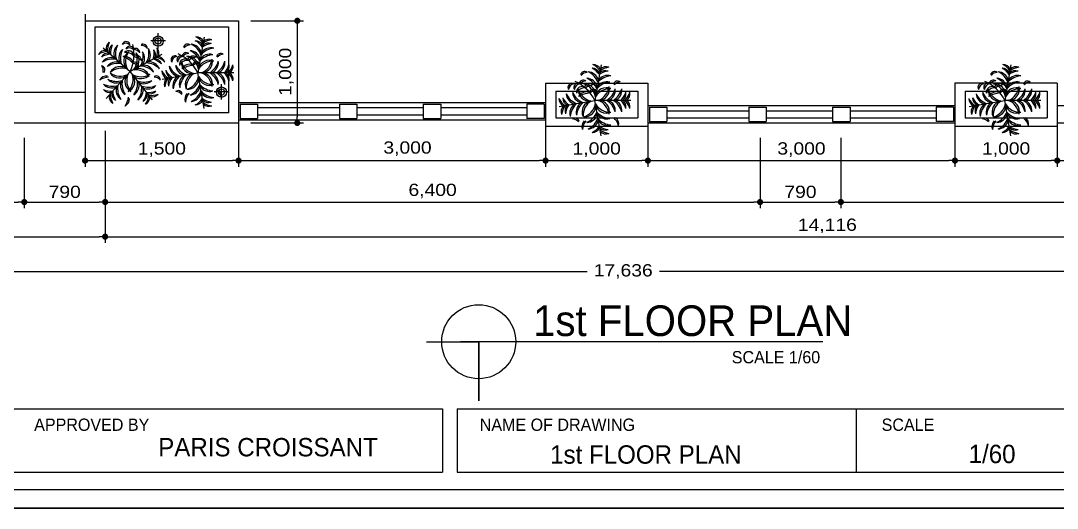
# Model space of a CAD drawing. Extents: x 700607 to 725777, y -92033 to -74213.
# Drawn here: x 707196 to 717326, y -92033 to -87265 of the extents above; entities that cross this region are included whole.
import ezdxf
from ezdxf.enums import TextEntityAlignment as Align

# ---------------------------------------------------------------- set-up
doc = ezdxf.new("R2010")
doc.units = 0
doc.header["$MEASUREMENT"] = 0
doc.layers.get('0').update_dxf_attribs({"linetype": 'CONTINUOUS'})
doc.layers.get('DEFPOINTS').update_dxf_attribs({"linetype": 'CONTINUOUS'})
for name, color, linetype in [('253dim', 253, 'CONTINUOUS'), ('WAL', 3, 'CONTINUOUS'), ('WALL', 2, 'CONTINUOUS')]:
    doc.layers.add(name, color=color, linetype=linetype)
doc.styles.add('TITLE', font='')
doc.styles.add('울릉도L', font='', dxfattribs={"width": 1.2})
doc.styles.get('TITLE').set_extended_font_data('HYHeadLine-Medium')
doc.styles.get('울릉도L').set_extended_font_data('HY울릉도L')
doc.dimstyles.new('CH60', dxfattribs={"dimscale": 60, "dimtxt": 2, "dimasz": 1, "dimexe": 1, "dimexo": 2, "dimgap": 0.6, "dimtad": 1, "dimdec": 0, "dimzin": 0, "dimdsep": 46, "dimlunit": 6, "dimtxsty": '울릉도L', "dimblk": 'DOT', "dimcen": 5, "dimclrd": 5, "dimclre": 5, "dimclrt": 7, "dimadec": 0, "dimazin": 0, "dimtfac": 1, "dimtdec": 0, "dimtix": 1, "dimtofl": 0, "dimtmove": 2, "dimatfit": 3, "dimldrblk": 'DOT', "dimfxl": 1, "dimtolj": 1, "dimtzin": 0, "dimarcsym": 0})

# ---------------------------------------------------------------- blocks, each defined once
blk = doc.blocks.new('_DOT')
at = {"color": 0, "linetype": 'ByBlock'}
blk.add_line((-0.5, 0), (-1, 0), dxfattribs=at)
at = {"color": 0, "linetype": 'ByBlock', "const_width": 0.5}
blk.add_lwpolyline([(-0.25, 0, 1), (0.25, 0, 1)], format="xyb", close=True, dxfattribs=at)
blk = doc.blocks.new('*D63')
at = {"layer": '253dim', "color": 5, "lineweight": -2, "transparency": 16777216}
for p, q in [((704501, -88415), (704501, -89777)), ((722137, -88415), (722137, -89777)), ((704561, -89717), (712731, -89717)), ((722077, -89717), (713437, -89717))]:
    blk.add_line(p, q, dxfattribs=at)
at = {"layer": 'DEFPOINTS', "color": 0, "transparency": 16777216}
for p in [(704501, -88295), (722137, -88295), (722137, -89717)]:
    blk.add_point(p, dxfattribs=at)
at = {"layer": '253dim', "color": 5, "lineweight": -2, "transparency": 16777216, "xscale": 60, "yscale": 60, "zscale": 60, "rotation": 180}
blk.add_blockref('_DOT', (704501, -89717), dxfattribs=at)
at = {"layer": '253dim', "color": 5, "lineweight": -2, "transparency": 16777216, "xscale": 60, "yscale": 60, "zscale": 60}
blk.add_blockref('_DOT', (722137, -89717), dxfattribs=at)
at = {"layer": '253dim', "color": 7, "transparency": 16777216, "insert": (713084, -89717), "char_height": 120, "attachment_point": 5, "style": '울릉도L'}
blk.add_mtext('\\A1;17,636', dxfattribs=at)
blk = doc.blocks.new('*D65')
at = {"layer": '253dim', "color": 5, "lineweight": -2, "transparency": 16777216}
for p, q in [((708021, -88341), (708021, -89098)), ((714421, -88411), (714421, -89098)), ((708081, -89038), (714361, -89038))]:
    blk.add_line(p, q, dxfattribs=at)
at = {"layer": 'DEFPOINTS', "color": 0, "transparency": 16777216}
for p in [(708021, -88221), (714421, -88291), (714421, -89038)]:
    blk.add_point(p, dxfattribs=at)
at = {"layer": '253dim', "color": 5, "lineweight": -2, "transparency": 16777216, "xscale": 60, "yscale": 60, "zscale": 60, "rotation": 180}
blk.add_blockref('_DOT', (708021, -89038), dxfattribs=at)
at = {"layer": '253dim', "color": 5, "lineweight": -2, "transparency": 16777216, "xscale": 60, "yscale": 60, "zscale": 60}
blk.add_blockref('_DOT', (714421, -89038), dxfattribs=at)
at = {"layer": '253dim', "color": 7, "transparency": 16777216, "insert": (711221, -88930), "char_height": 120, "attachment_point": 5, "style": '울릉도L'}
blk.add_mtext('\\A1;6,400', dxfattribs=at)
blk = doc.blocks.new('*D66')
at = {"layer": '253dim', "color": 5, "lineweight": -2, "transparency": 16777216}
for p, q in [((708021, -88341), (708021, -89437)), ((722137, -88415), (722137, -89437)), ((708081, -89377), (722077, -89377))]:
    blk.add_line(p, q, dxfattribs=at)
at = {"layer": 'DEFPOINTS', "color": 0, "transparency": 16777216}
for p in [(708021, -88221), (722137, -88295), (722137, -89377)]:
    blk.add_point(p, dxfattribs=at)
at = {"layer": '253dim', "color": 5, "lineweight": -2, "transparency": 16777216, "xscale": 60, "yscale": 60, "zscale": 60, "rotation": 180}
blk.add_blockref('_DOT', (708021, -89377), dxfattribs=at)
at = {"layer": '253dim', "color": 5, "lineweight": -2, "transparency": 16777216, "xscale": 60, "yscale": 60, "zscale": 60}
blk.add_blockref('_DOT', (722137, -89377), dxfattribs=at)
at = {"layer": '253dim', "color": 7, "transparency": 16777216, "insert": (715079, -89271), "char_height": 120, "attachment_point": 5, "style": '울릉도L'}
blk.add_mtext('\\A1;14,116', dxfattribs=at)
blk = doc.blocks.new('*D67')
at = {"layer": '253dim', "color": 5, "lineweight": -2, "transparency": 16777216}
for p, q in [((705086, -88411), (705086, -89098)), ((707231, -88411), (707231, -89098)), ((705146, -89038), (707171, -89038))]:
    blk.add_line(p, q, dxfattribs=at)
at = {"layer": 'DEFPOINTS', "color": 0, "transparency": 16777216}
for p in [(705086, -88291), (707231, -88291), (707231, -89038)]:
    blk.add_point(p, dxfattribs=at)
at = {"layer": '253dim', "color": 5, "lineweight": -2, "transparency": 16777216, "xscale": 60, "yscale": 60, "zscale": 60, "rotation": 180}
blk.add_blockref('_DOT', (705086, -89038), dxfattribs=at)
at = {"layer": '253dim', "color": 5, "lineweight": -2, "transparency": 16777216, "xscale": 60, "yscale": 60, "zscale": 60}
blk.add_blockref('_DOT', (707231, -89038), dxfattribs=at)
at = {"layer": '253dim', "color": 7, "transparency": 16777216, "insert": (706159, -88930), "char_height": 120, "attachment_point": 5, "style": '울릉도L'}
blk.add_mtext('\\A1;2,145', dxfattribs=at)
blk = doc.blocks.new('*D68')
at = {"layer": '253dim', "color": 5, "lineweight": -2, "transparency": 16777216}
for p, q in [((704501, -88411), (704501, -89437)), ((708021, -88341), (708021, -89437)), ((704561, -89377), (707961, -89377))]:
    blk.add_line(p, q, dxfattribs=at)
at = {"layer": 'DEFPOINTS', "color": 0, "transparency": 16777216}
for p in [(708021, -88221), (704501, -88291), (708021, -89377)]:
    blk.add_point(p, dxfattribs=at)
at = {"layer": '253dim', "color": 5, "lineweight": -2, "transparency": 16777216, "xscale": 60, "yscale": 60, "zscale": 60, "rotation": 180}
blk.add_blockref('_DOT', (704501, -89377), dxfattribs=at)
at = {"layer": '253dim', "color": 5, "lineweight": -2, "transparency": 16777216, "xscale": 60, "yscale": 60, "zscale": 60}
blk.add_blockref('_DOT', (708021, -89377), dxfattribs=at)
at = {"layer": '253dim', "color": 7, "transparency": 16777216, "insert": (706261, -89269), "char_height": 120, "attachment_point": 5, "style": '울릉도L'}
blk.add_mtext('\\A1;3,520', dxfattribs=at)
blk = doc.blocks.new('*D69')
at = {"layer": '253dim', "color": 5, "lineweight": -2, "transparency": 16777216}
for p, q in [((707231, -88411), (707231, -89098)), ((708021, -88341), (708021, -89098)), ((707291, -89038), (707961, -89038))]:
    blk.add_line(p, q, dxfattribs=at)
at = {"layer": 'DEFPOINTS', "color": 0, "transparency": 16777216}
for p in [(708021, -88221), (707231, -88291), (708021, -89038)]:
    blk.add_point(p, dxfattribs=at)
at = {"layer": '253dim', "color": 5, "lineweight": -2, "transparency": 16777216, "xscale": 60, "yscale": 60, "zscale": 60, "rotation": 180}
blk.add_blockref('_DOT', (707231, -89038), dxfattribs=at)
at = {"layer": '253dim', "color": 5, "lineweight": -2, "transparency": 16777216, "xscale": 60, "yscale": 60, "zscale": 60}
blk.add_blockref('_DOT', (708021, -89038), dxfattribs=at)
at = {"layer": '253dim', "color": 7, "transparency": 16777216, "insert": (707626, -88939), "char_height": 120, "attachment_point": 5, "style": '울릉도L'}
blk.add_mtext('\\A1;790', dxfattribs=at)
blk = doc.blocks.new('*D72')
at = {"layer": '253dim', "color": 5, "lineweight": -2, "transparency": 16777216}
for p, q in [((714421, -88411), (714421, -89098)), ((715211, -88411), (715211, -89098)), ((714481, -89038), (715151, -89038))]:
    blk.add_line(p, q, dxfattribs=at)
at = {"layer": 'DEFPOINTS', "color": 0, "transparency": 16777216}
for p in [(714421, -88291), (715211, -88291), (715211, -89038)]:
    blk.add_point(p, dxfattribs=at)
at = {"layer": '253dim', "color": 5, "lineweight": -2, "transparency": 16777216, "xscale": 60, "yscale": 60, "zscale": 60, "rotation": 180}
blk.add_blockref('_DOT', (714421, -89038), dxfattribs=at)
at = {"layer": '253dim', "color": 5, "lineweight": -2, "transparency": 16777216, "xscale": 60, "yscale": 60, "zscale": 60}
blk.add_blockref('_DOT', (715211, -89038), dxfattribs=at)
at = {"layer": '253dim', "color": 7, "transparency": 16777216, "insert": (714816, -88939), "char_height": 120, "attachment_point": 5, "style": '울릉도L'}
blk.add_mtext('\\A1;790', dxfattribs=at)
blk = doc.blocks.new('*D73')
at = {"layer": '253dim', "color": 5, "lineweight": -2, "transparency": 16777216}
for p, q in [((715211, -88411), (715211, -89098)), ((721227, -88411), (721227, -89098)), ((715271, -89038), (721167, -89038))]:
    blk.add_line(p, q, dxfattribs=at)
at = {"layer": 'DEFPOINTS', "color": 0, "transparency": 16777216}
for p in [(715211, -88291), (721227, -88291), (721227, -89038)]:
    blk.add_point(p, dxfattribs=at)
at = {"layer": '253dim', "color": 5, "lineweight": -2, "transparency": 16777216, "xscale": 60, "yscale": 60, "zscale": 60, "rotation": 180}
blk.add_blockref('_DOT', (715211, -89038), dxfattribs=at)
at = {"layer": '253dim', "color": 5, "lineweight": -2, "transparency": 16777216, "xscale": 60, "yscale": 60, "zscale": 60}
blk.add_blockref('_DOT', (721227, -89038), dxfattribs=at)
at = {"layer": '253dim', "color": 7, "transparency": 16777216, "insert": (718219, -88930), "char_height": 120, "attachment_point": 5, "style": '울릉도L'}
blk.add_mtext('\\A1;6,015', dxfattribs=at)
blk = doc.blocks.new('*D78')
at = {"layer": '253dim', "color": 5, "lineweight": -2, "transparency": 16777216}
for p, q in [((717326, -88072), (717326, -88693)), ((720326, -88205), (720326, -88693)), ((717386, -88633), (720266, -88633))]:
    blk.add_line(p, q, dxfattribs=at)
at = {"layer": 'DEFPOINTS', "color": 0, "transparency": 16777216}
for p in [(717326, -87952), (720326, -88085), (720326, -88633)]:
    blk.add_point(p, dxfattribs=at)
at = {"layer": '253dim', "color": 5, "lineweight": -2, "transparency": 16777216, "xscale": 60, "yscale": 60, "zscale": 60, "rotation": 180}
blk.add_blockref('_DOT', (717326, -88633), dxfattribs=at)
at = {"layer": '253dim', "color": 5, "lineweight": -2, "transparency": 16777216, "xscale": 60, "yscale": 60, "zscale": 60}
blk.add_blockref('_DOT', (720326, -88633), dxfattribs=at)
at = {"layer": '253dim', "color": 7, "transparency": 16777216, "insert": (718826, -88525), "char_height": 120, "attachment_point": 5, "style": '울릉도L'}
blk.add_mtext('\\A1;3,000', dxfattribs=at)
blk = doc.blocks.new('*D79')
at = {"layer": '253dim', "color": 5, "lineweight": -2, "transparency": 16777216}
for p, q in [((709445, -87265), (709959, -87265)), ((709899, -87325), (709899, -88205)), ((709445, -88265), (709959, -88265))]:
    blk.add_line(p, q, dxfattribs=at)
at = {"layer": 'DEFPOINTS', "color": 0, "transparency": 16777216}
for p in [(709325, -87265), (709325, -88265), (709899, -88265)]:
    blk.add_point(p, dxfattribs=at)
at = {"layer": '253dim', "color": 5, "lineweight": -2, "transparency": 16777216, "xscale": 60, "yscale": 60, "zscale": 60}
for p, rotation in [((709899, -87265), 90), ((709899, -88265), 270)]:
    blk.add_blockref('_DOT', p, dxfattribs=dict(at, rotation=rotation))
at = {"layer": '253dim', "color": 7, "transparency": 16777216, "insert": (709791, -87765), "char_height": 120, "attachment_point": 5, "rotation": 90, "style": '울릉도L'}
blk.add_mtext('\\A1;1,000', dxfattribs=at)
blk = doc.blocks.new('*D80')
at = {"layer": '253dim', "color": 5, "lineweight": -2, "transparency": 16777216}
for p, q in [((709325, -88221), (709325, -88693)), ((712325, -88151), (712325, -88693)), ((709385, -88633), (712265, -88633))]:
    blk.add_line(p, q, dxfattribs=at)
at = {"layer": 'DEFPOINTS', "color": 0, "transparency": 16777216}
for p in [(709325, -88101), (712325, -88031), (712325, -88633)]:
    blk.add_point(p, dxfattribs=at)
at = {"layer": '253dim', "color": 5, "lineweight": -2, "transparency": 16777216, "xscale": 60, "yscale": 60, "zscale": 60, "rotation": 180}
blk.add_blockref('_DOT', (709325, -88633), dxfattribs=at)
at = {"layer": '253dim', "color": 5, "lineweight": -2, "transparency": 16777216, "xscale": 60, "yscale": 60, "zscale": 60}
blk.add_blockref('_DOT', (712325, -88633), dxfattribs=at)
at = {"layer": '253dim', "color": 7, "transparency": 16777216, "insert": (710976, -88516), "char_height": 120, "attachment_point": 5, "style": '울릉도L'}
blk.add_mtext('\\A1;3,000', dxfattribs=at)
blk = doc.blocks.new('A$C25897CC4')
at = {"layer": 'WALL', "color": 9, "linetype": 'Continuous'}
for p, q in [((71, 0), (71, 151)), ((143, 75), (0, 75))]:
    blk.add_line(p, q, dxfattribs=at)
at = {"layer": 'WALL', "color": 7, "linetype": 'Continuous'}
blk.add_circle((71, 74), 50, dxfattribs=at)
at = {"layer": 'WALL', "color": 8, "linetype": 'Continuous'}
blk.add_circle((71, 74), 30, dxfattribs=at)
blk = doc.blocks.new('A$C1B7B73C5')
at = {"color": 9}
for p in [(995, 1996), (10, 1169), (1980, 1169), (1169, 11)]:
    blk.add_line(p, (995, 996), dxfattribs=at)
for centre, radius, start, end in [((706, 1426), 320, 25.2489, 95.3937), ((537, 1227), 536, 31.3712, 75.0366), ((809, 1741), 231, 36.29, 99.6243), ((622, 1471), 520, 44.0763, 73.3794), ((809, 1631), 231, 36.29, 99.6243), ((622, 1360), 520, 44.0763, 73.3794), ((1181, 1741), 231, 80.3757, 143.71), ((1368, 1471), 520, 106.6206, 135.9237), ((1181, 1631), 231, 80.3757, 143.71), ((1368, 1360), 520, 106.6206, 135.9237), ((1284, 1426), 320, 84.6063, 154.7511), ((1453, 1227), 536, 104.9634, 148.6288), ((621, 1355), 320, 164.6063, 234.7511), ((847, 1486), 536, 184.9634, 228.6288), ((575, 1627), 115, 139.742, 258.7475), ((731, 1718), 250, 184.618, 228.2106), ((956, 1316), 312, 156.3654, 256.5741), ((1142, 1415), 471, 176.8122, 238.3335), ((706, 1244), 320, 25.2489, 95.3937), ((537, 1045), 536, 31.3712, 75.0366), ((1284, 1244), 320, 84.6063, 154.7511), ((1453, 1045), 536, 104.9634, 148.6288), ((848, 1415), 471, 301.6665, 3.1878), ((1034, 1316), 312, 283.4259, 23.6346), ((1657, 1429), 231, 80.3757, 143.71), ((1845, 1158), 520, 106.6206, 135.9237), ((1143, 1486), 536, 311.3712, 355.0366), ((1369, 1355), 320, 305.2489, 15.3937), ((231, 942), 231, 116.29, 179.6243), ((295, 1308), 231, 160.3757, 223.71), ((594, 1445), 520, 186.6206, 215.9237), ((402, 1289), 231, 160.3757, 223.71), ((701, 1427), 520, 186.6206, 215.9237), ((800, 1324), 320, 164.6063, 234.7511), ((1026, 1455), 536, 184.9634, 228.6288), ((686, 1089), 312, 3.4259, 103.6346), ((557, 924), 471, 21.6665, 83.1878), ((1304, 1089), 312, 76.3654, 176.5741), ((1433, 924), 471, 96.8122, 158.3335), ((964, 1455), 536, 311.3712, 355.0366), ((1190, 1324), 320, 305.2489, 15.3937), ((1289, 1427), 520, 324.0763, 353.3794), ((1588, 1289), 231, 316.29, 19.6243), ((1394, 1445), 520, 324.0763, 353.3794), ((1693, 1308), 231, 316.29, 19.6243), ((464, 710), 520, 124.0763, 153.3794), ((337, 923), 231, 116.29, 179.6243), ((571, 692), 520, 124.0763, 153.3794), ((521, 786), 320, 105.2489, 175.3937), ((688, 585), 536, 111.3712, 155.0366), ((700, 754), 320, 105.2489, 175.3937), ((867, 554), 536, 111.3712, 155.0366), ((1460, 20), 1080, 115.4772, 156.6585), ((703, 864), 174, 144.9865, 244.4034), ((849, 708), 312, 83.4259, 183.6346), ((990, 552), 471, 101.6665, 163.1878), ((1056, 1030), 500, 187.5759, 215.8942), ((551, 990), 471, 286.8122, 348.3335), ((707, 850), 312, 266.3654, 6.5741), ((802, 958), 113, 114.2257, 255.1279), ((892, 984), 156, 150.4398, 228.6694), ((1630, 946), 845, 185.4007, 208.139), ((1315, 957), 312, 193.4259, 293.6346), ((1414, 1142), 471, 211.6665, 273.1878), ((1000, 552), 471, 16.8122, 78.3335), ((1141, 708), 312, 356.3654, 96.5741), ((1123, 554), 536, 24.9634, 68.6288), ((1290, 754), 320, 4.6063, 74.7511), ((1302, 585), 536, 24.9634, 68.6288), ((1469, 786), 320, 4.6063, 74.7511), ((1419, 692), 520, 26.6206, 55.9237), ((1653, 923), 231, 0.3757, 63.71), ((312, 712), 115, 139.742, 258.7475), ((468, 803), 250, 184.618, 228.2106), ((550, 675), 115, 139.742, 258.7475), ((706, 766), 250, 184.618, 228.2106), ((700, 594), 160, 185.1845, 268.654), ((767, 637), 153, 138.8744, 278.9763), ((900, 710), 250, 173.7536, 244.097), ((1017, 771), 259, 161.4477, 239.3672), ((553, 868), 536, 294.9634, 338.6288), ((753, 701), 320, 274.6063, 344.7511), ((1454, 1027), 536, 221.3712, 265.0366), ((1323, 801), 320, 215.2489, 285.3937), ((1863, 1169), 520, 234.0763, 263.3794), ((1726, 870), 231, 226.29, 289.6243), ((635, 529), 114, 167.0577, 302.8533), ((635, 366), 114, 167.0577, 302.8533), ((700, 431), 160, 185.1845, 268.654), ((585, 689), 536, 294.9634, 338.6288), ((785, 522), 320, 274.6063, 344.7511), ((1486, 848), 536, 221.3712, 265.0366), ((1355, 622), 320, 215.2489, 285.3937), ((1603, 453), 115, 101.2525, 220.258), ((1759, 362), 250, 131.7894, 175.382), ((691, 572), 520, 296.6206, 325.9237), ((922, 338), 231, 270.3757, 333.71), ((710, 464), 520, 296.6206, 325.9237), ((941, 231), 231, 270.3757, 333.71), ((1426, 701), 520, 234.0763, 263.3794), ((1288, 403), 231, 226.29, 289.6243), ((1445, 594), 520, 234.0763, 263.3794), ((1307, 295), 231, 226.29, 289.6243)]:
    blk.add_arc(centre, radius, start, end, dxfattribs=at)
blk = doc.blocks.new('A$C7945599B')
at = {"layer": 'WALL', "color": 7, "linetype": 'Continuous', "xscale": 0.5599999999999999, "yscale": 0.5599999999999999, "zscale": 0.5599999999999999}
blk.add_blockref('A$C1B7B73C5', (0, 0), dxfattribs=at)
blk = doc.blocks.new('A$C3AA658D4')
at = {"layer": 'WALL', "color": 7, "linetype": 'Continuous', "xscale": 0.9, "yscale": 0.9, "zscale": 0.9}
blk.add_blockref('A$C7945599B', (0, 0), dxfattribs=at)
blk = doc.blocks.new('A$C449A7627')
at = {"layer": 'WALL', "color": 7, "linetype": 'Continuous', "xscale": 0.7, "yscale": 0.7, "zscale": 0.7, "rotation": 270}
blk.add_blockref('A$C3AA658D4', (0, 698), dxfattribs=at)
blk = doc.blocks.new('*D81')
at = {"layer": '253dim', "color": 5, "lineweight": -2, "transparency": 16777216}
for p, q in [((709325, -88002), (709325, -88693)), ((707825, -88072), (707825, -88693)), ((707885, -88633), (709265, -88633))]:
    blk.add_line(p, q, dxfattribs=at)
at = {"layer": 'DEFPOINTS', "color": 0, "transparency": 16777216}
for p in [(709325, -87882), (707825, -87952), (709325, -88633)]:
    blk.add_point(p, dxfattribs=at)
at = {"layer": '253dim', "color": 5, "lineweight": -2, "transparency": 16777216, "xscale": 60, "yscale": 60, "zscale": 60, "rotation": 180}
blk.add_blockref('_DOT', (707825, -88633), dxfattribs=at)
at = {"layer": '253dim', "color": 5, "lineweight": -2, "transparency": 16777216, "xscale": 60, "yscale": 60, "zscale": 60}
blk.add_blockref('_DOT', (709325, -88633), dxfattribs=at)
at = {"layer": '253dim', "color": 7, "transparency": 16777216, "insert": (708575, -88525), "char_height": 120, "attachment_point": 5, "style": '울릉도L'}
blk.add_mtext('\\A1;1,500', dxfattribs=at)
blk = doc.blocks.new('*D82')
at = {"layer": '253dim', "color": 5, "lineweight": -2, "transparency": 16777216}
for p, q in [((716326, -88072), (716326, -88693)), ((717326, -88205), (717326, -88693)), ((716386, -88633), (717266, -88633))]:
    blk.add_line(p, q, dxfattribs=at)
at = {"layer": 'DEFPOINTS', "color": 0, "transparency": 16777216}
for p in [(716326, -87952), (717326, -88085), (717326, -88633)]:
    blk.add_point(p, dxfattribs=at)
at = {"layer": '253dim', "color": 5, "lineweight": -2, "transparency": 16777216, "xscale": 60, "yscale": 60, "zscale": 60, "rotation": 180}
blk.add_blockref('_DOT', (716326, -88633), dxfattribs=at)
at = {"layer": '253dim', "color": 5, "lineweight": -2, "transparency": 16777216, "xscale": 60, "yscale": 60, "zscale": 60}
blk.add_blockref('_DOT', (717326, -88633), dxfattribs=at)
at = {"layer": '253dim', "color": 7, "transparency": 16777216, "insert": (716826, -88525), "char_height": 120, "attachment_point": 5, "style": '울릉도L'}
blk.add_mtext('\\A1;1,000', dxfattribs=at)
blk = doc.blocks.new('*D83')
at = {"layer": '253dim', "color": 5, "lineweight": -2, "transparency": 16777216}
for p, q in [((713325, -88002), (713325, -88693)), ((712325, -88072), (712325, -88693)), ((712385, -88633), (713265, -88633))]:
    blk.add_line(p, q, dxfattribs=at)
at = {"layer": 'DEFPOINTS', "color": 0, "transparency": 16777216}
for p in [(713325, -87882), (712325, -87952), (713325, -88633)]:
    blk.add_point(p, dxfattribs=at)
at = {"layer": '253dim', "color": 5, "lineweight": -2, "transparency": 16777216, "xscale": 60, "yscale": 60, "zscale": 60, "rotation": 180}
blk.add_blockref('_DOT', (712325, -88633), dxfattribs=at)
at = {"layer": '253dim', "color": 5, "lineweight": -2, "transparency": 16777216, "xscale": 60, "yscale": 60, "zscale": 60}
blk.add_blockref('_DOT', (713325, -88633), dxfattribs=at)
at = {"layer": '253dim', "color": 7, "transparency": 16777216, "insert": (712825, -88525), "char_height": 120, "attachment_point": 5, "style": '울릉도L'}
blk.add_mtext('\\A1;1,000', dxfattribs=at)
blk = doc.blocks.new('*D84')
at = {"layer": '253dim', "color": 5, "lineweight": -2, "transparency": 16777216}
for p, q in [((716326, -88002), (716326, -88693)), ((713325, -88072), (713325, -88693)), ((713385, -88633), (716266, -88633))]:
    blk.add_line(p, q, dxfattribs=at)
at = {"layer": 'DEFPOINTS', "color": 0, "transparency": 16777216}
for p in [(716326, -87882), (713325, -87952), (716326, -88633)]:
    blk.add_point(p, dxfattribs=at)
at = {"layer": '253dim', "color": 5, "lineweight": -2, "transparency": 16777216, "xscale": 60, "yscale": 60, "zscale": 60, "rotation": 180}
blk.add_blockref('_DOT', (713325, -88633), dxfattribs=at)
at = {"layer": '253dim', "color": 5, "lineweight": -2, "transparency": 16777216, "xscale": 60, "yscale": 60, "zscale": 60}
blk.add_blockref('_DOT', (716326, -88633), dxfattribs=at)
at = {"layer": '253dim', "color": 7, "transparency": 16777216, "insert": (714826, -88525), "char_height": 120, "attachment_point": 5, "style": '울릉도L'}
blk.add_mtext('\\A1;3,000', dxfattribs=at)

msp = doc.modelspace()

# ---------------------------------------------------------------- linework, layer by layer
at = {"color": 7}
for p, q in [((711160, -90404), (711671.5, -90404)), ((715033.3, -90404), (711492.8, -90404)), ((711671.5, -90983), (711671.5, -90404)), ((711671.5, -90404), (711671.5, -90983)), ((711671.5, -90404), (711671.5, -90983)), ((711319.4, -91059.2), (711319.4, -91679.3))]:
    msp.add_line(p, q, dxfattribs=at)
at = {"color": 0}
for p, q in [((701052.8, -91059.2), (711319.4, -91059.2)), ((711319.4, -91059.2), (711319.4, -91679.3)), ((711459.9, -91059.2), (721557.3, -91059.2)), ((711459.9, -91059.2), (711459.9, -91679.3)), ((715361.8, -91059.2), (715361.8, -91679.3)), ((701052.8, -91679.3), (711319.4, -91679.3)), ((711459.9, -91679.3), (721557.3, -91679.3))]:
    msp.add_line(p, q, dxfattribs=at)
for p, q in [((711459.9, -91059.2), (711459.9, -91679.3)), ((715361.8, -91059.2), (715361.8, -91679.3))]:
    msp.add_line(p, q)
at = {"color": 2}
msp.add_lwpolyline([(700996.6, -75069.7), (724491.4, -75069.7), (724491.4, -91852.9), (700996.6, -91852.9)], close=True, dxfattribs=at)
at = {"layer": '253dim'}
msp.add_circle((711671.5, -90404), 361.7, dxfattribs=at)
at = {"layer": 'DEFPOINTS', "color": 9, "linetype": 'Continuous'}
msp.add_line((725776.6, -92032.9), (700607.2, -92032.9), dxfattribs=at)
at = {"layer": 'DEFPOINTS', "color": 8}
msp.add_line((700607.2, -92032.9), (725776.6, -92032.9), dxfattribs=at)
msp.add_line((700607.2, -92032.9), (725776.6, -92032.9), dxfattribs=at)
msp.add_line((700607.2, -92032.9), (725776.6, -92032.9), dxfattribs=at)
msp.add_line((700607.2, -92032.9), (725776.6, -92032.9), dxfattribs=at)
at = {"layer": 'WAL', "color": 3, "linetype": 'Continuous'}
for p, q in [((707825.1, -85864.9), (707825.1, -88224.9)), ((707825.1, -85864.9), (707825.1, -88264.9)), ((707825.1, -87264.9), (709325.1, -87264.9)), ((709325.1, -87264.9), (709325.1, -88264.9)), ((702602, -87664.9), (707820.1, -87664.9)), ((712325.4, -87874.9), (712325.4, -88294.9)), ((713325.4, -87874.9), (713325.4, -88294.9)), ((716325.7, -87874.9), (716325.7, -88294.9)), ((717325.7, -87874.9), (717325.7, -88294.9)), ((702602, -87964.9), (707820.1, -87964.9)), ((712325.4, -88294.9), (713325.4, -88294.9))]:
    msp.add_line(p, q, dxfattribs=at)
at = {"layer": 'WAL', "color": 4, "linetype": 'Continuous'}
for p, q in [((712425.4, -87954.9), (712425.4, -88214.9)), ((712425.4, -87954.9), (713225.4, -87954.9)), ((713225.4, -87954.9), (713225.4, -88214.9)), ((716425.7, -87954.9), (716425.7, -88214.9)), ((716425.7, -87954.9), (717225.7, -87954.9)), ((717225.7, -87954.9), (717225.7, -88214.9)), ((716325.7, -88294.9), (717325.7, -88294.9))]:
    msp.add_line(p, q, dxfattribs=at)
at = {"layer": 'WAL', "color": 0, "linetype": 'Continuous'}
for p, q in [((709340.1, -88079.9), (709340.1, -88219.9)), ((709510.1, -88079.9), (709510.1, -88219.9)), ((710310.1, -88079.9), (710310.1, -88219.9)), ((710480.1, -88079.9), (710480.1, -88219.9)), ((711130.1, -88079.9), (711130.1, -88219.9)), ((711300.1, -88079.9), (711300.1, -88219.9)), ((712141.4, -88079.9), (712141.4, -88219.9)), ((712311.4, -88079.9), (712311.4, -88219.9)), ((713340.4, -88109.9), (713340.4, -88249.9)), ((713510.4, -88109.9), (713510.4, -88249.9)), ((714310.4, -88109.9), (714310.4, -88249.9)), ((714480.4, -88109.9), (714480.4, -88249.9)), ((715130.4, -88109.9), (715130.4, -88249.9)), ((715300.4, -88109.9), (715300.4, -88249.9)), ((716141.7, -88109.9), (716141.7, -88249.9)), ((716311.7, -88109.9), (716311.7, -88249.9))]:
    msp.add_line(p, q, dxfattribs=at)
at = {"layer": 'WAL', "color": 2, "linetype": 'Continuous'}
for p, q in [((702602, -88264.9), (709325.1, -88264.9)), ((713325.4, -88264.9), (716325.7, -88264.9)), ((717325.7, -88264.9), (720326.1, -88264.9))]:
    msp.add_line(p, q, dxfattribs=at)
at = {"layer": 'WAL', "color": 3, "linetype": 'Continuous'}
msp.add_lwpolyline([(707925.1, -88164.9), (707925.1, -87324.9), (709225.1, -87324.9), (709225.1, -88164.9)], close=True, dxfattribs=at)
at = {"layer": 'WALL', "color": 3, "linetype": 'Continuous'}
for p, q in [((712325.4, -87874.9), (713325.4, -87874.9)), ((717325.7, -87874.9), (716325.7, -87874.9)), ((709326.1, -88064.9), (712325.4, -88064.9)), ((713325.4, -88094.9), (716325.7, -88094.9)), ((717325.7, -88094.9), (720326.1, -88094.9)), ((709326.1, -88234.9), (712325.4, -88234.9))]:
    msp.add_line(p, q, dxfattribs=at)
at = {"layer": 'WALL', "color": 0, "linetype": 'Continuous'}
for p, q in [((709340.1, -88079.9), (709510.1, -88079.9)), ((710310.1, -88079.9), (710480.1, -88079.9)), ((711130.1, -88079.9), (711300.1, -88079.9)), ((712311.4, -88079.9), (712141.4, -88079.9)), ((713340.4, -88109.9), (713510.4, -88109.9)), ((714310.4, -88109.9), (714480.4, -88109.9)), ((715130.4, -88109.9), (715300.4, -88109.9)), ((716311.7, -88109.9), (716141.7, -88109.9)), ((709340.1, -88219.9), (709510.1, -88219.9)), ((710310.1, -88219.9), (710480.1, -88219.9)), ((711130.1, -88219.9), (711300.1, -88219.9)), ((712311.4, -88219.9), (712141.4, -88219.9)), ((713340.4, -88249.9), (713510.4, -88249.9)), ((714310.4, -88249.9), (714480.4, -88249.9)), ((715130.4, -88249.9), (715300.4, -88249.9)), ((716311.7, -88249.9), (716141.7, -88249.9))]:
    msp.add_line(p, q, dxfattribs=at)
at = {"layer": 'WALL', "color": 9, "linetype": 'Continuous'}
for p, q in [((709510.1, -88114.9), (710310.1, -88114.9)), ((710480.1, -88114.9), (711130.1, -88114.9)), ((711300.1, -88114.9), (712141.4, -88114.9)), ((709510.1, -88184.9), (710310.1, -88184.9)), ((710480.1, -88184.9), (711130.1, -88184.9)), ((711300.1, -88184.9), (712141.4, -88184.9)), ((713510.4, -88144.9), (714310.4, -88144.9)), ((713510.4, -88214.9), (714310.4, -88214.9)), ((714480.4, -88144.9), (715130.4, -88144.9)), ((714480.4, -88214.9), (715130.4, -88214.9)), ((715300.4, -88144.9), (716141.7, -88144.9)), ((715300.4, -88214.9), (716141.7, -88214.9))]:
    msp.add_line(p, q, dxfattribs=at)
at = {"layer": 'WALL', "color": 4, "linetype": 'Continuous'}
for p, q in [((712425.4, -88214.9), (713225.4, -88214.9)), ((716425.7, -88214.9), (717225.7, -88214.9))]:
    msp.add_line(p, q, dxfattribs=at)

# ---------------------------------------------------------------- block references
at = {"layer": 'WALL', "color": 9, "linetype": 'Continuous', "rotation": 308.3788719027411}
msp.add_blockref('A$C449A7627', (707775.1, -87702.8), dxfattribs=at)
at = {"layer": 'WALL', "color": 9, "linetype": 'Continuous'}
for name, p in [('A$C25897CC4', (708468.1, -87537.8)), ('A$C449A7627', (708575.7, -88121.5)), ('A$C449A7627', (712454.7, -88390.9)), ('A$C449A7627', (716461, -88390.9)), ('A$C25897CC4', (709086.9, -88036.6))]:
    msp.add_blockref(name, p, dxfattribs=at)

# ---------------------------------------------------------------- texts
at = {"color": 0, "style": 'TITLE'}
for s, p in [('SCALE 1/60', (714576.8, -90553.1)), ('APPROVED BY', (707890.1, -91215.6)), ('NAME OF DRAWING', (712440.8, -91215.6)), ('SCALE', (715866.8, -91215.6))]:
    msp.add_text(s, height=120, dxfattribs=at).set_placement(p, align=Align.MIDDLE)
for s, p in [('PARIS CROISSANT', (708539.8, -91525.5)), ('1st FLOOR PLAN', (712369.8, -91597)), ('1/60', (716459.8, -91591.6))]:
    msp.add_text(s, height=180, dxfattribs=at).set_placement(p)
at = {"layer": '253dim', "style": 'TITLE'}
msp.add_text('1st FLOOR PLAN', height=300, dxfattribs=at).set_placement((712203.4, -90348.7))

# ---------------------------------------------------------------- dimensions: what is measured, and where the dimension line sits
at = {"layer": '253dim'}
dim = msp.add_linear_dim(base=(709898.8, -88264.9), p1=(709325.1, -87264.9), p2=(709325.1, -88264.9), angle=90, dimstyle='CH60', dxfattribs=at)
dim.commit()
dim.dimension.update_dxf_attribs({"geometry": '*D79', "text_midpoint": (709790.9, -87764.9)})
for base, p1, p2, picture, middle in [((709325.1, -88633.2), (707825.1, -87951.9), (709325.1, -87881.9), '*D81', (708575.1, -88525.3)), ((713325.4, -88633.2), (712325.4, -87951.9), (713325.4, -87881.9), '*D83', (712825.4, -88525.3)), ((716325.7, -88633.2), (713325.4, -87951.9), (716325.7, -87881.9), '*D84', (714825.6, -88525.2)), ((717325.7, -88633.2), (716325.7, -87951.9), (717325.7, -88084.9), '*D82', (716825.7, -88525.3)), ((720326.1, -88633.2), (717325.7, -87951.9), (720326.1, -88084.9), '*D78', (718825.9, -88525.2)), ((708021.1, -89377.3), (704501.1, -88291.4), (708021.1, -88221.4), '*D68', (706261.1, -89269.4)), ((708021.1, -89037.9), (707231.1, -88291.4), (708021.1, -88221.4), '*D69', (707626.1, -88939.3)), ((714421.1, -89037.9), (708021.1, -88221.4), (714421.1, -88291.4), '*D65', (711221.1, -88930)), ((722136.5713286, -89377.3369366), (708021.0713286, -88221.3503172), (722136.5713286, -88294.8817454), '*D66', (715078.8213286, -89270.7534902)), ((707231.1, -89037.9), (705086.1, -88291.4), (707231.1, -88291.4), '*D67', (706158.6, -88930)), ((715211.1, -89037.9), (714421.1, -88291.4), (715211.1, -88291.4), '*D72', (714816.1, -88939.3)), ((721226.5713, -89037.8633), (715211.0714, -88291.3503), (721226.5713, -88291.3503), '*D73', (718218.8214, -88929.9773))]:
    dim = msp.add_linear_dim(base=base, p1=p1, p2=p2, dimstyle='CH60', dxfattribs=at)
    dim.commit()
    dim.dimension.update_dxf_attribs({"geometry": picture, "text_midpoint": middle})
for base, p1, p2, picture, middle in [((712325.4, -88633.2), (709325.1, -88101.2), (712325.4, -88031.2), '*D80', (710976.2, -88515.9)), ((722136.5713286, -89716.8105853), (704501.0713286, -88294.8817454), (722136.5713286, -88294.8817454), '*D63', (713084.1938753, -89716.8105853))]:
    dim = msp.add_linear_dim(base=base, p1=p1, p2=p2, dimstyle='CH60', dxfattribs=at)
    dim.commit()
    dim.dimension.update_dxf_attribs({"geometry": picture, "text_midpoint": middle, "dimtype": 160})

doc.saveas('drawing.dxf')
